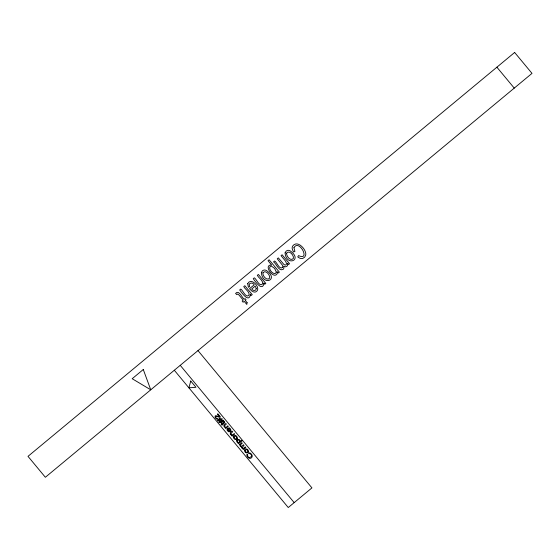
<?xml version="1.0" encoding="UTF-8"?>
<svg xmlns="http://www.w3.org/2000/svg" width="560" height="560" viewBox="0 0 560 560"><rect width="100%" height="100%" fill="white"/><g stroke="black" fill="none" stroke-linecap="round" stroke-linejoin="round"><path stroke-width="0.84" d="M496.888 67.193L514.248 88.116M197.988 350.602L311.934 487.893L288.26 507.535L174.314 370.244M180.236 365.337L294.182 502.628M256.214 288.421C256.417 291.172 252.728 290.962 251.692 289.016L255.22 286.09L256.214 288.421M230.314 429.905C229.999 432.67 227.318 425.691 227.031 429.45A1.925 1.365 50.3 0 0 227.395 430.549L227.976 431.249A1.974 1.393 50.3 0 0 229.012 431.823C233.8 432.061 228.277 425.502 228.62 428.463L229.628 428.687L230.314 429.905M247.59 455.273C247.604 459.655 254.093 456.561 250.495 453.964A1.708 1.211 50.3 0 0 249.711 453.614L248.885 453.719L248.458 452.97L249.571 452.879A2.436 1.722 50.3 0 1 250.656 453.397L250.999 453.691A3.906 2.758 50.3 0 1 251.867 454.818C252.917 456.253 251.692 458.563 249.9 458.374A2.583 1.827 50.3 0 1 248.913 458.052A3.122 2.205 50.3 0 1 247.982 457.338L247.205 456.295A2.352 1.659 50.3 0 1 246.904 454.867L247.107 454.237L247.59 455.273M261.359 272.573C262.535 286.531 279.559 279.79 266.49 270.55A4.879 3.451 50.3 0 0 263.886 270.06L262.437 270.76L261.359 272.573M285.082 252.889C286.251 266.847 303.275 260.106 290.206 250.866A4.879 3.451 50.3 0 0 287.602 250.383L286.153 251.076L285.082 252.889M239.631 444.675L240.093 445.893A1.589 1.127 50.3 0 0 241.066 446.558L241.843 448.007A1.631 1.155 50.3 0 0 242.83 448.693L243.25 449.582L245.784 447.489L245.28 446.88L243.642 448.196L242.816 448.224A1.148 0.812 50.3 0 1 242.123 447.51L244.02 445.361L243.516 444.752L241.654 446.194A1.015 0.721 50.3 0 1 240.905 446.026L240.345 444.934L242.256 443.24L241.759 442.638L239.631 444.675M277.557 272.692C274.827 281.533 262.199 264.453 271.649 265.02L268.03 260.666L269.108 259.777L279.37 272.146L278.39 272.951L277.431 271.796L277.557 272.692M215.614 416.794L216.335 418.32A1.106 0.784 50.3 0 0 217.112 418.53L217.938 419.013L217.378 419.223A1.687 1.19 50.3 0 1 216.482 419.02L215.138 417.557L215.11 416.094A1.925 1.358 50.3 0 1 215.803 415.688L219.415 416.556L217.406 414.134L217.819 413.791L220.528 417.06L219.373 417.221L216.545 416.388L215.614 416.794M250.376 295.148C248.395 303.079 241.164 291.781 239.687 289.975L240.758 289.086C242.935 290.101 245.784 298.711 249.088 295.141C249.683 291.536 245.119 289.436 243.754 286.601L244.825 285.712L252.245 294.651L251.286 295.456L250.229 294.182L250.376 295.148M263.935 283.892C261.954 291.823 254.723 280.532 253.253 278.719L254.324 277.83C256.494 278.845 259.343 287.455 262.647 283.885C263.249 280.28 258.685 278.18 257.313 275.345L258.391 274.456L265.811 283.402L264.845 284.2L263.788 282.926L263.935 283.892M234.038 437.115C236.068 442.974 238.427 433.132 234.038 437.115M245.175 450.527C247.205 456.393 249.564 446.551 245.175 450.527M293.944 247.702L294.917 251.447L293.419 251.993L292.229 248.794A6.097 4.312 50.3 0 1 292.572 246.176C296.835 240.086 304.472 247.562 305.627 252.651A6.454 4.564 50.3 0 1 305.683 255.143L304.71 257.131L302.785 258.412A5.873 4.151 50.3 0 1 299.502 258.027L297.752 256.914L298.578 255.591C310.933 261.464 299.124 238.455 293.944 247.702M276.36 272.118C274.743 276.675 267.757 269.374 270.151 266.455A2.688 1.897 50.3 0 1 271.474 266.14L274.645 268.429L276.36 272.118M224.735 422.38L222.81 424.277L222.845 424.998L222.474 424.55L221.851 425.068L221.088 424.683L221.977 423.948L221.466 423.339L221.802 423.059L222.306 423.668L223.993 422.219L223.923 421.155L224.735 422.38M239.799 441.35C238.735 444.801 235.27 439.733 238.882 440.055A1.092 0.77 50.3 0 1 239.47 440.482A1.071 0.756 50.3 0 1 239.778 441.119L239.799 441.35M247.709 283.703L248.402 287.28L249.669 286.559C247.394 282.898 252.784 281.715 254.247 284.788L249.529 288.701L251.692 290.913L253.512 291.879A4.816 3.409 50.3 0 0 255.934 291.809L257.159 290.787A4.935 3.486 50.3 0 0 257.698 288.365C257.397 284.081 250.376 278.068 247.709 283.703M247.107 302.659L246.799 304.451L244.202 301.329L243.124 302.225L242.151 301.042L243.229 300.153L238.889 294.924L237.713 293.993L236.831 294.637L235.564 293.426C239.001 289.198 242.046 298.046 244.293 299.264L245.077 298.613L246.057 299.789L245.273 300.447L247.107 302.659M262.913 272.825C262.304 275.863 267.211 281.526 269.71 278.026C270.333 274.988 265.398 269.318 262.913 272.825M286.636 253.141C286.02 256.179 290.934 261.842 293.426 258.342C294.056 255.304 289.114 249.634 286.636 253.141M224.497 425.768C224.441 427.791 227.185 427.385 227.773 425.789L228.277 426.398L225.75 428.498L225.295 427.952L225.659 427.651C223.195 427.28 223.321 424.018 225.869 423.493L226.373 424.095L224.497 425.768M230.867 433.44C230.804 435.456 233.555 435.057 234.143 433.461L234.647 434.07L232.12 436.17L231.665 435.624L232.022 435.323C229.565 434.952 229.691 431.69 232.232 431.165L232.736 431.767L230.867 433.44M236.635 440.433L236.789 441.833L238.357 443.016L238.028 443.289L238.483 443.842L241.983 440.937L241.479 440.328L240.247 441.35C240.303 439.488 237.335 438.438 236.635 440.433M227.703 429.338L228.375 430.955L229.572 431.025L227.92 429.03L227.703 429.338M190.75 381.01L188.916 387.828L195.958 387.289L190.75 381.01M237.328 438.263C236.719 440.538 233.709 439.355 233.436 437.486A2.03 1.435 50.3 0 1 233.492 436.422C234.339 434.658 236.649 435.652 237.16 437.157A1.953 1.379 50.3 0 1 237.328 438.263M248.465 451.682C247.856 453.95 244.846 452.767 244.573 450.905A2.03 1.435 50.3 0 1 244.629 449.841C245.476 448.077 247.786 449.064 248.297 450.569A1.953 1.379 50.3 0 1 248.465 451.682M282.709 267.232C279.482 270.585 276.843 261.849 274.603 261.002L273.539 261.884C276.374 263.48 278.593 271.663 283.08 269.409A3.976 2.814 50.3 0 0 283.899 267.239L283.731 266.217L285.32 266.847L286.818 266.301A4.081 2.884 50.3 0 0 287.672 264.138L287.525 263.256L288.568 264.509L289.527 263.718L282.107 254.772L281.036 255.661L285.733 261.415L286.524 263.76A2.863 2.023 50.3 0 1 285.348 265.09L283.969 264.53L278.348 257.894L277.277 258.783L282.464 265.258A2.541 1.799 50.3 0 1 282.709 267.232M514.64 52.465L28 456.351L45.36 477.274L532 73.381L514.64 52.465M143.276 369.509L132.181 378.721L150.752 389.802L143.276 369.509M218.596 419.16L218.246 419.454L218.729 420.035L217.462 420.588L217.882 421.099L219.149 420.546L220.031 421.603L218.764 422.156L219.184 422.667L220.451 422.107L221.298 423.129L221.648 422.835L220.885 421.918L221.956 421.449L222.516 422.114L222.866 421.82L222.397 421.253L223.657 420.707L223.237 420.203L221.977 420.749L221.102 419.692L222.355 419.139L221.935 418.635L220.675 419.181L219.814 418.145L219.464 418.439L220.241 419.377L219.163 419.839L218.596 419.16M221.536 420.945L220.465 421.407L219.59 420.35L220.661 419.888L221.536 420.945"/></g></svg>
